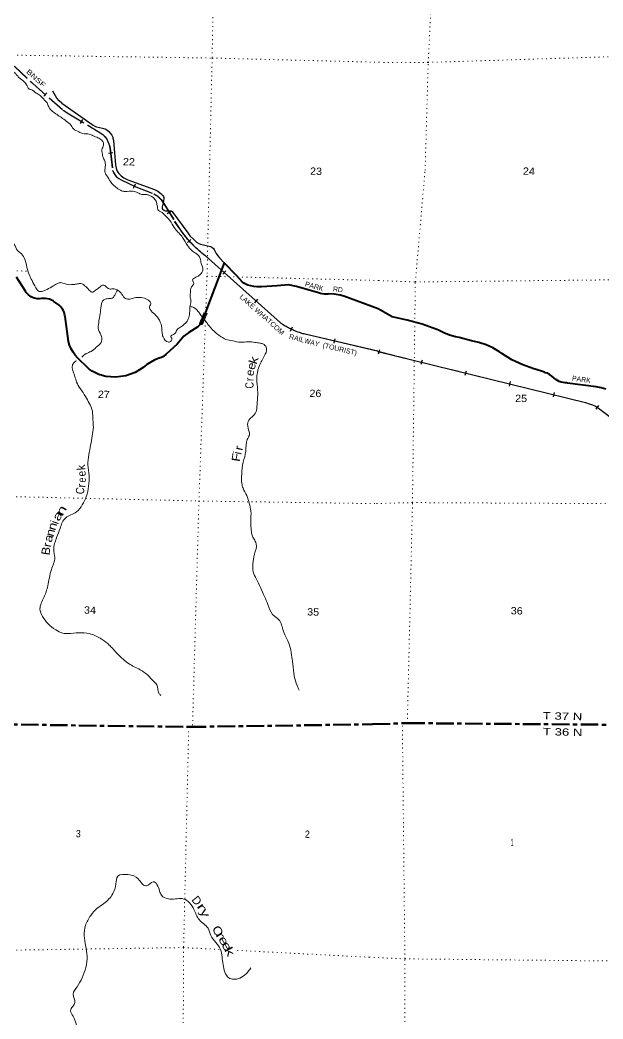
# Model space of a CAD drawing. Header units: feet. Extents: x -489137 to -242534, y 368785 to 558127.
# Drawn here: x -313444 to -299461, y 416132 to 440070 of the extents above; entities that cross this region are included whole.
import ezdxf

# ---------------------------------------------------------------- set-up
doc = ezdxf.new("R2010")
doc.units = ezdxf.units.FT
doc.header["$LTSCALE"] = 70
doc.header["$PDMODE"] = 32
doc.header["$PDSIZE"] = 35
for name, pattern in [('DOTTED', [1.5, 0.3, -1.2]), ('LONG_DASH_SHORT_DASH', [9.9, 6, -1.2, 1.5, -1.2]), ('LONG_DASHED', [7.5, 6, -1.5])]:
    doc.linetypes.add(name, pattern=pattern)
for name, color, linetype, lineweight in [('11', 7, 'LONG_DASH_SHORT_DASH', 60), ('26', 7, 'Continuous', 40), ('27', 7, 'Continuous', 13), ('29', 7, 'Continuous', 25), ('34', 7, 'Continuous', 25), ('39', 7, 'Continuous', 13), ('6', 7, 'DOTTED', 25), ('61', 7, 'Continuous', 13), ('63', 7, 'Continuous', 25), ('7', 7, 'DOTTED', 13)]:
    doc.layers.add(name, color=color, linetype=linetype, lineweight=lineweight)
doc.layers.add('41', color=7, linetype='Continuous')

msp = doc.modelspace()

# ---------------------------------------------------------------- linework, layer by layer
at = {"layer": '11'}
for points in [[(-335487.1, 423432.8), (-330898.52, 423365.06), (-330822.62, 423368.18), (-325577.79, 423383.94), (-320172.27, 423280.2), (-314802.39, 423205.7), (-309396.12, 423130.22), (-304987.53, 423193.72)], [(-304987.53, 423193.72), (-304153.62, 423222.74), (-298995.53, 423180.64), (-298853.7, 423200.17), (-293740.79, 423070.26), (-293537.42, 423082.23), (-288386.85, 422963.42), (-288217.17, 422960.18), (-283129.42, 422832.46), (-282894.75, 422846.17), (-277843.36, 422719.15), (-277602.75, 422726.67), (-274502.11, 422665.3)]]:
    msp.add_lwpolyline(points, dxfattribs=at)
at = {"layer": '26'}
for points in [[(-304850.56, 433150.62), (-305677.88, 433452.38), (-305767.27, 433474.7), (-305908.23, 433497.22), (-306050.78, 433504.89), (-306056.61, 433504.03), (-306102.08, 433500), (-306147.73, 433500.75), (-306193.05, 433506.27), (-306237.55, 433516.49), (-306280.73, 433531.31), (-306810.87, 433681), (-307006.07, 433720.63), (-307279.72, 433701.76), (-307650.64, 433677.45), (-307690.07, 433674.16), (-307763.14, 433673.97), (-307835.82, 433681.43), (-307907.32, 433696.43), (-307976.86, 433718.83), (-308043.68, 433748.38), (-308076.41, 433763.11), (-308107.05, 433784.74), (-308254.42, 433948.33), (-308547.77, 434251.23), (-308993.95, 433068.79), (-309003.1, 433044.52)], [(-309110.9, 432787.19), (-309130.28, 432763.57), (-309152.14, 432741.5), (-309177.57, 432720.71), (-309391.63, 432585.08), (-309511.49, 432491.35), (-309672.42, 432299.73), (-309929.51, 432068.29), (-309929.64, 432068.15), (-309955.67, 432042.61), (-309984.23, 432019.94), (-310015.01, 432000.37), (-310047.66, 431984.13), (-310081.83, 431971.39), (-310102.95, 431964.95), (-310208.52, 431925.39), (-310309.37, 431875.01), (-310404.41, 431814.36), (-310492.58, 431744.1), (-310579.5, 431684.56), (-310684.28, 431627.03), (-310794.49, 431580.76), (-310908.94, 431546.27), (-311026.37, 431523.94), (-311145.49, 431514), (-311264.99, 431516.56), (-311383.58, 431531.61), (-311474.94, 431553.08), (-311488.77, 431556.33), (-311524.94, 431568.26), (-311549.86, 431576.48), (-311632.54, 431611.81), (-311711.08, 431655.58), (-311784.61, 431707.33), (-311852.33, 431766.48), (-312017.25, 431928.77), (-312058.27, 431968.25), (-312118.59, 432037.08), (-312171.39, 432111.83), (-312216.08, 432191.7), (-312252.18, 432275.79), (-312279.29, 432363.2), (-312361.74, 432966.42), (-312364.09, 432986.52), (-312372.05, 433026.98), (-312384.2, 433066.39), (-312400.4, 433104.31), (-312420.48, 433140.33), (-312444.22, 433174.05), (-312471.34, 433205.11), (-312501.57, 433233.16), (-312629.3, 433327.73), (-312648.43, 433339.14), (-312691.16, 433360.37), (-312735.88, 433377.02), (-312782.09, 433388.9), (-312829.28, 433395.88), (-312876.95, 433397.9), (-312924.57, 433394.92), (-312971.62, 433386.97), (-312989.82, 433386.57), (-313028.83, 433388.71), (-313067.4, 433394.92), (-313105.11, 433405.12), (-313141.55, 433419.21), (-313176.32, 433437.03), (-313209.03, 433458.39), (-313239.33, 433483.05), (-313266.89, 433510.74), (-313291.4, 433541.16), (-313312.6, 433573.97), (-313530.23, 433909.17)], [(-309003.1, 433044.52), (-309063.96, 432885.43), (-309080.38, 432848.37), (-309093.04, 432820.68), (-309110.9, 432787.19)], [(-299391.52, 431227.94), (-299503.77, 431259.33), (-299625.12, 431283.6), (-300309.72, 431368.89), (-300334.87, 431372.02), (-300359.72, 431373.48), (-300370.9, 431374.14), (-300418.9, 431381.41), (-300465.89, 431393.65), (-300511.33, 431410.74), (-300554.74, 431432.49), (-300595.64, 431458.66), (-300633.58, 431488.95), (-300643.1, 431497.94), (-300692.69, 431539.15), (-300746.32, 431574.96), (-300803.4, 431604.96), (-300838.3, 431618.87), (-300863.17, 431628.79), (-300888.3, 431636.82), (-301092.27, 431701.97), (-301117.6, 431709.45), (-301387.36, 431806.17), (-301645.53, 431930.55), (-301889.28, 432081.23), (-301945.97, 432120.44), (-302101.92, 432212.38), (-302266.62, 432287.53), (-302438.28, 432345.05), (-302615.01, 432384.3), (-302910.52, 432464.77), (-303001.16, 432480.63), (-303142.77, 432518.05), (-303279.68, 432570.07), (-303410.41, 432636.12), (-303445.41, 432651.47), (-303796.65, 432781.92), (-304159.59, 432874.93), (-304517.64, 432960.65), (-304850.56, 433150.62)]]:
    msp.add_lwpolyline(points, dxfattribs=at)
at = {"layer": '29'}
for p, q in [((-312439.47, 438073.4), (-311684.99, 437550.31)), ((-311203.48, 437181.99), (-311155.69, 436596.6))]:
    msp.add_line(p, q, dxfattribs=at)
for points in [[(-312439.47, 438073.4), (-312507.59, 438133.97), (-312559.94, 438199.44), (-312655.91, 438365.3)], [(-311684.99, 437550.31), (-311635.1, 437520.72), (-311611.11, 437509.81), (-311462.79, 437481.44), (-311403.9, 437463.98), (-311360.27, 437437.79), (-311310.1, 437396.33), (-311277.39, 437359.23), (-311242.49, 437313.4), (-311220.67, 437263.2), (-311214.13, 437239.2), (-311203.48, 437181.99)], [(-311155.69, 436596.6), (-311137.79, 436516.83), (-311122.52, 436464.45), (-311100.71, 436425.17), (-311076.72, 436390.25), (-311017.82, 436333.51), (-310956.75, 436287.68), (-310860.78, 436237.49), (-310215.14, 436006.16), (-310136.61, 435966.87), (-310066.82, 435910.13), (-310018.83, 435862.12), (-310003.56, 435840.29), (-309995.92, 435813.01), (-309994.83, 435781.37), (-310010.11, 435691.9), (-310036.28, 435589.32), (-310035.19, 435559.86), (-310025.37, 435539.12), (-310005.74, 435521.67), (-309983.93, 435510.75), (-309974.11, 435506.39), (-309953.39, 435499.85), (-309818.16, 435495.48), (-309802.89, 435491.11), (-309794.16, 435484.56), (-309774.54, 435460.56), (-309421.18, 434967.35), (-309367.73, 434901.87), (-309276.12, 434808.03), (-309207.42, 434749.11), (-309158.33, 434714.18), (-309115.81, 434696.73), (-308875.88, 434639.99), (-308839.88, 434624.71), (-308806.08, 434596.35), (-308787.53, 434570.15), (-308740.64, 434478.5), (-308702.46, 434419.57), (-308662.12, 434369.38), (-308547.77, 434251.23)]]:
    msp.add_lwpolyline(points, dxfattribs=at)
at = {"layer": '34', "lineweight": 13}
for p, q in [((-309588.95, 435036.99), (-309733.47, 435246.28)), ((-307202.22, 432818.82), (-308996.56, 434416.91)), ((-304847.37, 432128.85), (-306568.49, 432532.98))]:
    msp.add_line(p, q, dxfattribs=at)
at = {"layer": '34'}
for p, q in [((-309343.64, 434814.23), (-309427.4, 434741.98)), ((-308507.96, 434062.18), (-308581.53, 433979.58)), ((-307744.81, 433377.2), (-307818.37, 433294.6)), ((-306914.33, 432707.9), (-306962.42, 432608.29)), ((-305892.66, 432431.93), (-305917.94, 432324.24)), ((-304842.3, 432069.01), (-304815.76, 432176.39)), ((-303819.57, 431820.89), (-303793.03, 431928.27)), ((-302763.52, 431559.85), (-302736.97, 431667.23)), ((-301707.46, 431298.82), (-301680.92, 431406.2)), ((-300651.4, 431037.78), (-300624.86, 431145.16)), ((-299627.03, 430742.29), (-299565.03, 430833.89))]:
    msp.add_line(p, q, dxfattribs=at)
for points in [[(-304864.57, 432131.76), (-306568.73, 432531.91), (-306574.05, 432533.01), (-306602.24, 432539.53), (-306630.35, 432546.42), (-306658.32, 432553.82), (-306686.25, 432561.81), (-306713.89, 432570.21), (-306741.6, 432579.07), (-306768.91, 432588.46), (-306796.29, 432598.32), (-306823.28, 432608.71), (-306850.21, 432619.46), (-306876.84, 432630.62), (-306903.45, 432642.38), (-306929.66, 432654.67), (-306955.67, 432667.22), (-306981.65, 432680.38), (-307007.21, 432693.84), (-307032.61, 432707.8), (-307057.75, 432722.39), (-307082.54, 432737.16), (-307107.19, 432752.42), (-307131.57, 432768.31), (-307155.62, 432784.37), (-307179.38, 432800.83), (-307202.91, 432817.96), (-308997.26, 434416.06), (-309008.08, 434424.19), (-309045.05, 434453.13), (-309081.89, 434482.83), (-309117.83, 434513.14), (-309153.5, 434543.98), (-309188.48, 434575.28), (-309223.11, 434607.48), (-309256.85, 434640.31), (-309290.14, 434673.43), (-309323.08, 434707.45), (-309355.19, 434741.71), (-309386.78, 434776.66), (-309417.65, 434812.44), (-309447.91, 434848.3), (-309477.66, 434884.85), (-309506.67, 434922.22), (-309535.09, 434959.68), (-309562.85, 434997.61), (-309589.85, 435036.36), (-309734.38, 435245.65)], [(-304863.06, 432130.59), (-299884.1, 430904.37), (-299790.23, 430876.14), (-299716.85, 430852.39), (-299641.06, 430817.73), (-299568.39, 430768.53), (-297293.16, 429054.31)]]:
    msp.add_lwpolyline(points, dxfattribs=at)
at = {"layer": '34', "linetype": 'LONG_DASHED', "lineweight": 13}
msp.add_lwpolyline([(-304864.58, 432131.21), (-299885.18, 430900.41), (-299791.45, 430872.23), (-299718.34, 430848.56), (-299643.08, 430814.14), (-299570.77, 430765.19), (-297295.45, 429050.9)], dxfattribs=at)
at = {"layer": '34', "lineweight": 13}
for centre, radius, start, end in [((-307366.41, 436567.28), 2698.42, 214.54854, 232.83492), ((-306218.25, 434154.93), 1659.33, 233.63032, 257.81477)]:
    msp.add_arc(centre, radius, start, end, dxfattribs=at)
at = {"layer": '39'}
for points in [[(-313807.22, 439049.56), (-313767.64, 438993.94), (-313706.36, 438942.88), (-313624.65, 438855.04), (-313551.12, 438783.55), (-313498.01, 438728.4), (-313436.73, 438665.08), (-313381.58, 438626.27), (-313332.56, 438577.25), (-313298.42, 438531.25)], [(-313298.42, 438531.25), (-313287.43, 438514.93), (-313271.85, 438492.29), (-313237.19, 438426.7), (-313159.1, 438396.31), (-313083.78, 438337.7), (-312980.27, 438274.29), (-312903.25, 438203.52), (-312846.24, 438141.37), (-312793.22, 438081.35), (-312755.28, 437987.39), (-312670.93, 437888.13), (-312551.84, 437802.08), (-312448.49, 437732.62), (-312335.41, 437648.75), (-312216.86, 437542.51), (-312138.63, 437441.4), (-312060.76, 437402.93), (-311960.85, 437355.78), (-311904.46, 437346.17), (-311785.33, 437336.89), (-311689.31, 437295.91), (-311575.26, 437248.38), (-311483.77, 437189.34), (-311442.93, 437127.62), (-311445.1, 437046.87), (-311468.85, 436990.94), (-311468.59, 436849.52), (-311438.73, 436755.77), (-311402.86, 436659.85), (-311397.48, 436558.69), (-311403.56, 436407.33), (-311358.95, 436335.42), (-311273.56, 436199.77), (-311109.97, 436037.76), (-311052.31, 435999.84), (-310964.21, 435965.13), (-310871.21, 435962.61), (-310689.19, 435959.71), (-310617.1, 435931.5), (-310519.01, 435892.48), (-310426.06, 435887.95), (-310385.84, 435883.2)], [(-309633.31, 434967.48), (-309545.08, 434862.06), (-309424.98, 434662.84), (-309330.85, 434551.2), (-309231.43, 434485.89), (-309119.54, 434357.6), (-309098.58, 434233.8), (-309058.21, 434079.16), (-309086.12, 434019.31), (-309159.05, 433940.47), (-309226.8, 433903.92), (-309303.33, 433841.34), (-309275.28, 433755.72), (-309334.16, 433672.46), (-309354.2, 433604.32), (-309355.5, 433555.86), (-309362.3, 433453.01), (-309344.84, 433349.51), (-309362.18, 433230.78), (-309374.17, 433085.64), (-309377.43, 433039.26), (-309407.23, 432908.75), (-309447.7, 432833.07), (-309514.08, 432772.24), (-309586.41, 432715.61), (-309668.86, 432659.25), (-309728.17, 432559.84), (-309827.55, 432475.65), (-309804.04, 432446.73), (-309815.83, 432384.42), (-309883.47, 432351.9), (-310011.7, 432474.57), (-310036.92, 432590.41), (-310049.31, 432732.16), (-310127.17, 432922.16), (-310213.59, 433019.45), (-310317.88, 433129.34), (-310329.6, 433220.57), (-310303.98, 433270.39), (-310336.79, 433329.86), (-310458.28, 433401.84), (-310615.55, 433422.25), (-310719.15, 433406.87), (-310837.23, 433379.76), (-310933.41, 433414.69), (-311017.54, 433522.02), (-311116.47, 433605.5), (-311212.97, 433628.31), (-311306.09, 433626.79), (-311385.39, 433687.53), (-311435.18, 433717.16), (-311552.21, 433653.65), (-311628.64, 433595.11), (-311716.93, 433546.99), (-311792.19, 433607.61), (-311894.84, 433703.32), (-311984.47, 433756.25), (-312061.63, 433746.22), (-312163.15, 433732.8), (-312332.98, 433737.39), (-312439.22, 433774.61), (-312526.49, 433764.85), (-312647.61, 433699.43), (-312793.55, 433614.49), (-312871.4, 433578.21), (-312980.96, 433567.03), (-313065.57, 433656.19), (-313154.14, 433824.25), (-313222.98, 433973.59), (-313277.12, 434142.74), (-313339.81, 434370.71), (-313437.76, 434490.53), (-313501, 434546.79), (-313580, 434694.39), (-313710.76, 434873.69), (-313785.96, 434936.33), (-313919.64, 435006.62), (-314052.38, 435036.47), (-314103.29, 435175.22), (-314127.65, 435323.37), (-314184.03, 435484.49), (-314254.29, 435656.1), (-314315.71, 435855.75), (-314424.23, 436034.45), (-314552.13, 436169.22), (-314616.24, 436193.18), (-314657.59, 436159.95), (-314710.63, 436068.46), (-314768.32, 436029.61), (-314860.33, 435993.71), (-314952.23, 435961.85), (-315143.48, 435922.58), (-315300.06, 435817.72), (-315414.15, 435788.48), (-315509.88, 435764.8), (-315588.24, 435785.1), (-315689.17, 435793.89)], [(-310385.84, 435883.2), (-310319.08, 435859.99), (-310245.24, 435814.73), (-310209.52, 435771.86), (-310173.97, 435726.52)], [(-310173.97, 435726.52), (-310173.66, 435717.48), (-310153.91, 435624.01), (-310120.6, 435507.95), (-310066.82, 435476.2), (-309960.03, 435384.42), (-309818.67, 435223.01), (-309715.9, 435056.59), (-309633.31, 434967.48)], [(-311107.11, 433600.15), (-311168.45, 433477.61), (-311231, 433408.59), (-311352.85, 433391.68), (-311436.5, 433365.66), (-311504.54, 433167.49), (-311527.6, 432986.29), (-311556.41, 432817.36), (-311557.02, 432643.63), (-311490.37, 432488.29), (-311500.33, 432343.1), (-311612.64, 432228.96), (-311734.69, 432129.22), (-311857.52, 432075.98), (-311961.93, 431987.63)], [(-309363.1, 433204.67), (-309270.53, 433177.79), (-309175.76, 433090.38), (-309105.51, 432993.52), (-309018.75, 432890.18)], [(-309019.2, 432890.78), (-308964.59, 432815.97), (-308905.94, 432739.63), (-308730.65, 432561.15), (-308615.54, 432477.22), (-308507.88, 432417.74), (-308342.95, 432380.96), (-308155.68, 432347.61), (-307963.12, 432360.58), (-307809.78, 432344.32), (-307690.82, 432328.98), (-307616.55, 432306.77), (-307535.71, 432227.81), (-307560.37, 432062.81), (-307688.39, 431815.76), (-307760.28, 431549), (-307755.9, 431334.73), (-307742.39, 431083.85), (-307756.6, 430855.94), (-307800.69, 430645), (-307952.72, 430483.45), (-307982.79, 430342.84), (-307942.13, 430123.55), (-307993.52, 430017.87), (-308029.4, 429735.99), (-308089, 429474.97), (-308127.01, 429189.11), (-308122.96, 428962.73), (-308093.53, 428852.84), (-308001.25, 428672.56), (-307945.46, 428489.22), (-307905.85, 428306.33), (-307910.53, 428055.94), (-307902.68, 427896.12), (-307876.79, 427729.76), (-307830.86, 427631.54), (-307777.22, 427518.97), (-307820.38, 427267.6), (-307856.82, 427040.3), (-307849.88, 426846.16), (-307773.55, 426674.39), (-307675.79, 426471.74), (-307580.49, 426252.99), (-307496.51, 426064.85), (-307385.57, 425825.48), (-307235.21, 425698.17), (-307125.08, 425428.52), (-307047.06, 425244.58), (-306961.64, 425034.18), (-306921.47, 424796.72), (-306901.32, 424642.63), (-306866.76, 424346.74), (-306797.8, 424126.68), (-306750.28, 424012.26)], [(-312091.14, 431906.52), (-312158.98, 431849.77), (-312189.61, 431763.73), (-312168.65, 431639.92), (-312127.09, 431529.7), (-312084.21, 431393.18), (-311995.43, 431233.2), (-311870.84, 431050.03), (-311784.03, 430892.12), (-311708.29, 430698.14), (-311693.65, 430489.65), (-311684.25, 430311.61), (-311710.1, 430102.2), (-311750.42, 429881.06), (-311792.98, 429651.9), (-311817.67, 429410.13), (-311784.16, 429150.63), (-311798.9, 428902.53), (-311854.29, 428647.45), (-311948.45, 428456.05), (-312090.64, 428284.13), (-312347.32, 428143.58), (-312483.64, 427888.67), (-312564.4, 427668.62), (-312632.84, 427379.55), (-312609.57, 427191.04), (-312690.2, 426900.27), (-312777.42, 426514.74), (-312867.89, 426234.34), (-312964.37, 425956.13), (-312904.37, 425778.74), (-312771.49, 425603.42), (-312587.19, 425459.04), (-312415.31, 425379.64), (-312282.09, 425367.96), (-312036.74, 425387.59), (-311780.35, 425366.51), (-311524.31, 425256.55), (-311337.61, 425126.25), (-311123.07, 424902.25), (-310971.29, 424752.69), (-310828.53, 424643.77), (-310704.96, 424573.76), (-310561.22, 424501.18), (-310386.44, 424379.28), (-310236.89, 424221.69), (-310164.25, 424138.92), (-310112.88, 423941.56), (-310065.82, 423885.74)], [(-311991.55, 415646.34), (-312049.03, 415868.29), (-312099.72, 416015.12), (-312169.61, 416200.86), (-312230.85, 416331.81), (-312179.51, 416435.48), (-312126.47, 416526.98), (-312167.73, 416724.07), (-312071.82, 416905.32), (-311954.72, 417122.36), (-311865.12, 417370.46), (-311835.63, 417640.38), (-311865.8, 417873.53), (-311901.23, 418137.13), (-311874.74, 418370.76), (-311744.8, 418613.73), (-311590.48, 418785.32), (-311431.61, 418900.22), (-311216.87, 419136.85), (-311141.85, 419369.17), (-311096.38, 419555.83), (-310846.56, 419591.5), (-310606.48, 419490.06), (-310410.7, 419321.12), (-310252.2, 419421.89), (-310096.19, 419203.52), (-310052.45, 419099.3), (-309852.59, 419007.02), (-309512.65, 419007.93), (-309270.56, 418754.91), (-309149.52, 418515.26), (-308934.55, 418307.42), (-308864.39, 418131.78), (-308634.52, 417800.3), (-308596.77, 417623.51), (-308527.71, 417255.97), (-308438.28, 417120.21), (-308173.47, 417111.03), (-307903.68, 417359.82)]]:
    msp.add_spline(points, degree=3, dxfattribs=at)
at = {"layer": '61'}
for p, q in [((-309101.7, 432883.03), (-309035.71, 433056.94)), ((-309035.71, 433056.94), (-308965.62, 433030.25)), ((-309076.69, 432767.98), (-309141.94, 432804.63)), ((-309079.78, 432778.89), (-309131.08, 432807.7)), ((-309094.44, 432879.43), (-309095.94, 432876.3)), ((-308965.62, 433030.25), (-309032.01, 432854.9))]:
    msp.add_line(p, q, dxfattribs=at)
msp.add_lwpolyline([(-309095.94, 432876.3), (-309031.08, 433046.61), (-308975.94, 433025.62)], dxfattribs=at)
for centre, radius, start, end in [((-310222.29, 433410.32), 1238.55, 330.72277, 334.79295), ((-310222.29, 433410.32), 1246.55, 331.09024, 334.79295), ((-310222.31, 433410.36), 1305.43, 331.07083, 334.96501), ((-310222.31, 433410.36), 1313.43, 330.71958, 334.96501)]:
    msp.add_arc(centre, radius, start, end, dxfattribs=at)
msp.add_point((-308975.94, 433025.62), dxfattribs=at)
at = {"layer": '63'}
for p, q in [((-312870.78, 438243.97), (-312797.88, 438327.15)), ((-311994.14, 437590.94), (-311937.52, 437685.95)), ((-311323.38, 436878.3), (-311213.53, 436891.25)), ((-310723.02, 436043.91), (-310677.11, 436144.53)), ((-309910.1, 435434.53), (-309815.91, 435492.51))]:
    msp.add_line(p, q, dxfattribs=at)
at = {"layer": '63', "linetype": 'LONG_DASHED', "lineweight": 13}
msp.add_lwpolyline([(-314731.85, 440162.41), (-314549.87, 439914.8), (-314344.13, 439677.14), (-313138.46, 438545.69), (-312409.29, 437906.7), (-312272.9, 437815.83), (-311567.39, 437395.43), (-311458.47, 437325.21), (-311399.85, 437265.48), (-311361.65, 437213.18), (-311314.57, 437103.37), (-311295.39, 437041.51), (-311280.25, 436943.74), (-311223.75, 436464.73), (-311191.98, 436388.78), (-311140.82, 436320.52), (-311078.99, 436271.46), (-311022.64, 436236.13), (-310663.14, 436072.09), (-310235.05, 435901.12), (-310137.18, 435843.76), (-310057.02, 435763.63), (-309979.95, 435644.32), (-309736.36, 435248.63)], dxfattribs=at)
at = {"layer": '63', "linetype": 'LONG_DASHED'}
msp.add_lwpolyline([(-314728.38, 440164.62), (-314546.66, 439917.36), (-314341.17, 439679.98), (-313135.71, 438548.73), (-312406.79, 437909.96), (-312270.71, 437819.3), (-311565.23, 437398.92), (-311455.86, 437328.41), (-311396.71, 437268.14), (-311358.06, 437215.22), (-311310.72, 437104.79), (-311291.38, 437042.44), (-311276.19, 436944.29), (-311219.75, 436465.78), (-311188.39, 436390.83), (-311137.86, 436323.4), (-311076.62, 436274.81), (-311020.69, 436239.75), (-310661.53, 436075.86), (-310233.24, 435904.81), (-310134.65, 435847.03), (-310053.81, 435766.22), (-309976.48, 435646.51), (-309732.87, 435250.78)], dxfattribs=at)
at = {"layer": '7'}
for p, q in [((-304841.25, 433827.26), (-308958.99, 433931.02)), ((-308663.65, 417799.82), (-309519.55, 417844.43))]:
    msp.add_line(p, q, dxfattribs=at)
for points in [[(-308396.53, 461631.63), (-308446.11, 460395.13), (-308535.36, 455025.58), (-308636.36, 449822.01), (-308740.14, 444438.71), (-308835.11, 439158.21), (-308958.99, 433931.02), (-308990.85, 433041.45)], [(-304153.62, 423222.74), (-304030.68, 428506.48), (-303962.24, 433793.28), (-303727.37, 436468.23), (-303653.85, 439053.25), (-303393.22, 444245.37), (-303453.41, 449569.01), (-303338.7, 454844.82), (-303167.78, 460101.35), (-303147.65, 461559.11)], [(-314037.01, 439234.22), (-308835.11, 439158.21), (-304769.33, 439055.56)], [(-283306.95, 438928.83), (-287819.49, 439053.5), (-293158.73, 439133.45), (-298495.9, 439215.39), (-303653.85, 439053.25), (-304769.33, 439055.56)], [(-313289.67, 434052.16), (-314569.38, 434090.81), (-319855.29, 434203.44), (-320053.37, 434210.82)], [(-304841.25, 433827.26), (-303962.24, 433793.28), (-298620.38, 433850.79), (-295682.52, 433837.02), (-293270.32, 433809.05), (-287928.39, 433658.27), (-282526.82, 433668.13), (-281767.11, 433647.97)], [(-308993.9, 432956.24), (-309151.9, 428544.07), (-309306.35, 423131.26)], [(-334285.12, 428781.24), (-330619.2, 428694.24), (-325394.02, 428655.98), (-319912.44, 428748.17), (-314583.05, 428672.75), (-311867.74, 428608.42)], [(-311867.74, 428608.42), (-309151.9, 428544.07), (-304914.78, 428481.9)], [(-295656, 428441.26), (-298769.26, 428478.57), (-304030.68, 428506.48), (-304914.78, 428481.9)], [(-309396.12, 423130.22), (-309519.55, 417844.43), (-309529.82, 415611.55)], [(-304212.79, 415537.99), (-304212.8, 417573.79), (-304273.31, 423197.83)], [(-309515.47, 417844.37), (-309519.55, 417844.43), (-314845.02, 417764.18), (-320209.26, 417822.36), (-325531.17, 418101.63), (-331114.6, 418210.18), (-332503.05, 418198.73)], [(-305064.31, 417612.2), (-307372.17, 417732.49), (-308223.94, 417776.89)], [(-305064.31, 417612.2), (-304212.8, 417573.79), (-298907.44, 417518.75), (-293792.53, 417119.54), (-288361.05, 416896.26), (-285696.5, 416855.37), (-282820.13, 417326.09), (-277526.39, 417297.57), (-274558.58, 417289.09)]]:
    msp.add_lwpolyline(points, dxfattribs=at)

# ---------------------------------------------------------------- texts
at = {"layer": '27'}
for rotation, p in [(344.232, (-306619.12, 433693.07)), (352.899, (-300209.97, 431429.68))]:
    msp.add_text('PARK', height=120, rotation=rotation, dxfattribs=at).set_placement(p)
at = {"layer": '27', "width": 0.85}
msp.add_text('RD', height=120, rotation=354.232, dxfattribs=at).set_placement((-305941.56, 433567.2))
at = {"layer": '34'}
for s, rotation, width, p in [('LAKE WHATCOM', 318.311, 1.05, (-308189.01, 433420.14)), ('RAILWAY', 344.977, 0.95, (-306999.74, 432433.44))]:
    msp.add_text(s, height=120, rotation=rotation, dxfattribs=dict(at, width=width)).set_placement(p)
msp.add_text('(TOURIST)', height=120, rotation=346.786, dxfattribs=at).set_placement((-306194.12, 432224.04))
at = {"layer": '41'}
for s, rotation, width, p in [('k', 72.317, 1.3, (-307772.66, 431804.16)), ('e', 73.547, 1.1, (-307824.69, 431671.58)), ('C', 92.688, 0.8, (-307836.63, 431243.88)), ('F', 81.07, 1.25, (-308176.41, 429474.42)), ('r', 77.573, 1.15, (-308113.19, 429742.1)), ('e', 97.123, 0.9, (-311858.99, 429144.41)), ('e', 88.339, 0.75, (-311861.85, 428987.94)), ('C', 83.98, 0.85, (-311912.57, 428699.08)), ('a', 62.119, 1.5, (-312507.27, 428042.34)), ('n', 60.341, 1.6, (-312426.08, 428166.09)), ('n', 73.339, 1.2, (-312600.24, 427825.32)), ('n', 75.169, 1.15, (-312643.2, 427681.69)), ('r', 79.037, 1.1, (-312705.78, 427426.6)), ('a', 74.29, 1.2, (-312688.34, 427539.68)), ('B', 81.351, 1.1, (-312739.65, 427236.44)), ('r', 304.467, 1.8, (-309214.45, 418830.84)), ('y', 296.959, 1.5, (-309137.47, 418719.79)), ('C', 297.525, 1.25, (-308845.77, 418307.75)), ('r', 303.27, 1.75, (-308762.74, 418151.12)), ('e', 299.467, 1.45, (-308695.65, 418053.13)), ('e', 299.028, 1.45, (-308621.01, 417924.05)), ('k', 297.861, 1.6, (-308554.32, 417796.31))]:
    msp.add_text(s, height=200, rotation=rotation, dxfattribs=dict(at, width=width)).set_placement(p)
for s, rotation, p in [('e', 77.766, (-307849.31, 431525.88)), ('r', 89.949, (-307838.78, 431413.53)), ('i', 77.358, (-308137.93, 429645.8)), ('k', 95.111, (-311874.59, 429290.84)), ('r', 86.144, (-311876.24, 428862.14)), ('i', 70.598, (-312529.67, 427974.96)), ('D', 309.276, (-309341.06, 418981.68))]:
    msp.add_text(s, height=200, rotation=rotation, dxfattribs=at).set_placement(p)
at = {"layer": '6', "width": 1.35}
for s, p in [('T 37 N', (-300908.21, 423314.09)), ('T 36 N', (-300904.29, 422935.1))]:
    msp.add_text(s, height=175, rotation=358.545, dxfattribs=at).set_placement(p)
at = {"layer": '63', "width": 1.3}
msp.add_text('BNSF', height=120, rotation=317.795, dxfattribs=at).set_placement((-313304.02, 438814.55))
at = {"layer": '7'}
for s, rotation, width, p in [('22', 358.451, 1.1, (-310975.72, 436589.91)), ('23', 358.451, 1.1, (-306488.1, 436363.06)), ('24', 358.903, 1.1, (-301383.77, 436362.55)), ('27', 358.451, 1.1, (-311577.95, 431015.5)), ('26', 358.451, 1.1, (-306503.65, 431039.78)), ('25', 358.903, 1.1, (-301570.18, 430918.62)), ('34', 358.451, 1.1, (-311909.53, 425847.26)), ('35', 358.451, 1.1, (-306557.95, 425803.09)), ('36', 358.903, 1.1, (-301674.76, 425829.07)), ('3', 358.451, 0.9, (-312105.85, 420489.1)), ('2', 358.451, 0.9, (-306612.38, 420475.03)), ('1', 358.903, 0.45, (-301679.86, 420275.53))]:
    msp.add_text(s, height=175, rotation=rotation, dxfattribs=dict(at, width=width)).set_placement(p)

doc.saveas('drawing.dxf')
